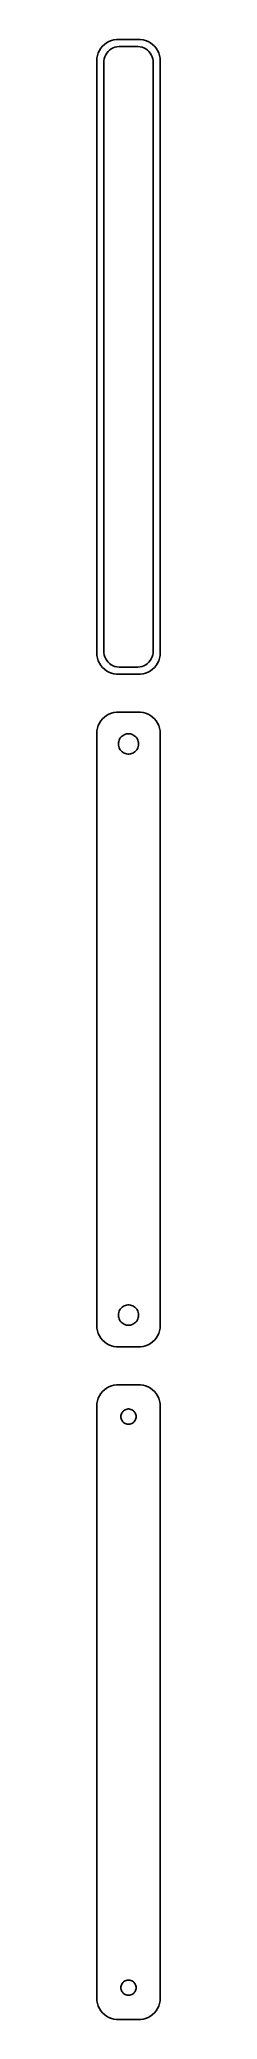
# Model space of a CAD drawing. Header units: metres. Extents: x -8 to 8, y 243 to 711.
import ezdxf

# ---------------------------------------------------------------- set-up
doc = ezdxf.new("R2010")
doc.units = ezdxf.units.M

msp = doc.modelspace()

# ---------------------------------------------------------------- linework, layer by layer
for p, q in [((-7.34291, 707.243), (-7.46057, 706.627)), ((-7.14888, 707.841), (-7.34291, 707.243)), ((-6.88153, 708.409), (-7.14888, 707.841)), ((-6.54507, 708.939), (-6.88153, 708.409)), ((-6.14484, 709.423), (-6.54507, 708.939)), ((-5.68712, 709.853), (-6.14484, 709.423)), ((-5.75096, 706.463), (-5.60068, 706.926)), ((-5.17912, 710.222), (-5.68712, 709.853)), ((-5.60068, 706.926), (-5.3936, 707.366)), ((-5.3936, 707.366), (-5.13301, 707.776)), ((-4.62889, 710.524), (-5.17912, 710.222)), ((-5.13301, 707.776), (-4.82301, 708.151)), ((-4.82301, 708.151), (-4.46851, 708.484)), ((-4.04507, 710.755), (-4.62889, 710.524)), ((-4.46851, 708.484), (-4.07506, 708.77)), ((-4.07506, 708.77), (-3.64888, 709.004)), ((-3.4369, 710.911), (-4.04507, 710.755)), ((-3.64888, 709.004), (-3.1967, 709.183)), ((-2.81395, 710.99), (-3.4369, 710.911)), ((-3.1967, 709.183), (-2.72565, 709.304)), ((2.81395, 710.99), (-2.81395, 710.99)), ((-2.72565, 709.304), (-2.24316, 709.365)), ((-2.24316, 709.365), (2.24316, 709.365)), ((2.24316, 709.365), (2.72565, 709.304)), ((2.72565, 709.304), (3.1967, 709.183)), ((3.4369, 710.911), (2.81395, 710.99)), ((3.1967, 709.183), (3.64888, 709.004)), ((4.04507, 710.755), (3.4369, 710.911)), ((3.64888, 709.004), (4.07506, 708.77)), ((4.62889, 710.524), (4.04507, 710.755)), ((4.07506, 708.77), (4.46851, 708.484)), ((4.46851, 708.484), (4.82301, 708.151)), ((5.17912, 710.222), (4.62889, 710.524)), ((4.82301, 708.151), (5.13301, 707.776)), ((5.13301, 707.776), (5.3936, 707.366)), ((5.68712, 709.853), (5.17912, 710.222)), ((5.3936, 707.366), (5.60068, 706.926)), ((5.60068, 706.926), (5.75096, 706.463)), ((6.14484, 709.423), (5.68712, 709.853)), ((6.54507, 708.939), (6.14484, 709.423)), ((6.88153, 708.409), (6.54507, 708.939)), ((7.14888, 707.841), (6.88153, 708.409)), ((7.34291, 707.243), (7.14888, 707.841)), ((7.46057, 706.627), (7.34291, 707.243)), ((-7.46057, 706.627), (-7.5, 706)), ((-7.5, 706), (-7.5, 566)), ((-5.87262, 705.5), (-5.84209, 705.985)), ((-5.87262, 566.5), (-5.87262, 705.5)), ((-5.84209, 705.985), (-5.75096, 706.463)), ((5.75096, 706.463), (5.84209, 705.985)), ((5.84209, 705.985), (5.87262, 705.5)), ((5.87262, 705.5), (5.87262, 566.5)), ((7.5, 706), (7.46057, 706.627)), ((7.5, 566), (7.5, 706)), ((-5.84209, 566.015), (-5.87262, 566.5)), ((5.87262, 566.5), (5.84209, 566.015)), ((-7.5, 566), (-7.46057, 565.373)), ((-7.46057, 565.373), (-7.34291, 564.757)), ((-7.34291, 564.757), (-7.14888, 564.159)), ((-7.14888, 564.159), (-6.88153, 563.591)), ((-6.88153, 563.591), (-6.54507, 563.061)), ((-6.54507, 563.061), (-6.14484, 562.577)), ((-6.14484, 562.577), (-5.68712, 562.147)), ((-5.75096, 565.537), (-5.84209, 566.015)), ((-5.60068, 565.074), (-5.75096, 565.537)), ((-5.68712, 562.147), (-5.17912, 561.778)), ((-5.3936, 564.634), (-5.60068, 565.074)), ((-5.13301, 564.224), (-5.3936, 564.634)), ((-5.17912, 561.778), (-4.62889, 561.476)), ((-4.82301, 563.849), (-5.13301, 564.224)), ((-4.46851, 563.516), (-4.82301, 563.849)), ((-4.07506, 563.23), (-4.46851, 563.516)), ((-3.64888, 562.996), (-4.07506, 563.23)), ((-3.1967, 562.817), (-3.64888, 562.996)), ((-2.72565, 562.696), (-3.1967, 562.817)), ((-2.24316, 562.635), (-2.72565, 562.696)), ((2.24316, 562.635), (-2.24316, 562.635)), ((2.72565, 562.696), (2.24316, 562.635)), ((3.1967, 562.817), (2.72565, 562.696)), ((3.64888, 562.996), (3.1967, 562.817)), ((4.07506, 563.23), (3.64888, 562.996)), ((4.46851, 563.516), (4.07506, 563.23)), ((4.82301, 563.849), (4.46851, 563.516)), ((4.62889, 561.476), (5.17912, 561.778)), ((5.13301, 564.224), (4.82301, 563.849)), ((5.3936, 564.634), (5.13301, 564.224)), ((5.17912, 561.778), (5.68712, 562.147)), ((5.60068, 565.074), (5.3936, 564.634)), ((5.75096, 565.537), (5.60068, 565.074)), ((5.68712, 562.147), (6.14484, 562.577)), ((5.84209, 566.015), (5.75096, 565.537)), ((6.14484, 562.577), (6.54507, 563.061)), ((6.54507, 563.061), (6.88153, 563.591)), ((6.88153, 563.591), (7.14888, 564.159)), ((7.14888, 564.159), (7.34291, 564.757)), ((7.34291, 564.757), (7.46057, 565.373)), ((7.46057, 565.373), (7.5, 566)), ((-4.62889, 561.476), (-4.04507, 561.245)), ((-4.04507, 561.245), (-3.4369, 561.089)), ((-3.4369, 561.089), (-2.81395, 561.01)), ((-2.81395, 561.01), (2.81395, 561.01)), ((2.81395, 561.01), (3.4369, 561.089)), ((3.4369, 561.089), (4.04507, 561.245)), ((4.04507, 561.245), (4.62889, 561.476)), ((-7.46057, 547.627), (-7.5, 547)), ((-7.34291, 548.243), (-7.46057, 547.627)), ((-7.14888, 548.841), (-7.34291, 548.243)), ((-6.88153, 549.409), (-7.14888, 548.841)), ((-6.54507, 549.939), (-6.88153, 549.409)), ((-6.14484, 550.423), (-6.54507, 549.939)), ((-5.68712, 550.853), (-6.14484, 550.423)), ((-5.17912, 551.222), (-5.68712, 550.853)), ((-4.62889, 551.524), (-5.17912, 551.222)), ((-4.04507, 551.755), (-4.62889, 551.524)), ((-3.4369, 551.911), (-4.04507, 551.755)), ((-2.81395, 551.99), (-3.4369, 551.911)), ((2.81395, 551.99), (-2.81395, 551.99)), ((3.4369, 551.911), (2.81395, 551.99)), ((4.04507, 551.755), (3.4369, 551.911)), ((4.62889, 551.524), (4.04507, 551.755)), ((5.17912, 551.222), (4.62889, 551.524)), ((5.68712, 550.853), (5.17912, 551.222)), ((6.14484, 550.423), (5.68712, 550.853)), ((6.54507, 549.939), (6.14484, 550.423)), ((6.88153, 549.409), (6.54507, 549.939)), ((7.14888, 548.841), (6.88153, 549.409)), ((7.34291, 548.243), (7.14888, 548.841)), ((7.46057, 547.627), (7.34291, 548.243)), ((7.5, 547), (7.46057, 547.627)), ((-7.5, 547), (-7.5, 407)), ((-2.39999, 544.5), (-2.38107, 544.801)), ((-2.38107, 544.199), (-2.39999, 544.5)), ((-2.38107, 544.801), (-2.32458, 545.097)), ((-2.32458, 543.903), (-2.38107, 544.199)), ((-2.32458, 545.097), (-2.23146, 545.383)), ((-2.23146, 543.617), (-2.32458, 543.903)), ((-2.23146, 545.383), (-2.10313, 545.656)), ((-2.10313, 543.344), (-2.23146, 543.617)), ((-2.10313, 545.656), (-1.94164, 545.911)), ((-1.94164, 543.089), (-2.10313, 543.344)), ((-1.94164, 545.911), (-1.74951, 546.143)), ((-1.74951, 542.857), (-1.94164, 543.089)), ((-1.74951, 546.143), (-1.52982, 546.349)), ((-1.52982, 542.651), (-1.74951, 542.857)), ((-1.52982, 546.349), (-1.28598, 546.526)), ((-1.28598, 546.526), (-1.02187, 546.672)), ((-1.02187, 546.672), (-0.741638, 546.783)), ((-0.741638, 546.783), (-0.449707, 546.857)), ((-0.449707, 546.857), (-0.150696, 546.895)), ((-0.150696, 546.895), (0.150696, 546.895)), ((0.150696, 546.895), (0.449707, 546.857)), ((0.449707, 546.857), (0.741638, 546.783)), ((0.741638, 546.783), (1.02187, 546.672)), ((1.02187, 546.672), (1.28598, 546.526)), ((1.28598, 546.526), (1.52982, 546.349)), ((1.52982, 546.349), (1.74951, 546.143)), ((1.74951, 542.857), (1.52982, 542.651)), ((1.74951, 546.143), (1.94164, 545.911)), ((1.94164, 543.089), (1.74951, 542.857)), ((1.94164, 545.911), (2.10313, 545.656)), ((2.10313, 543.344), (1.94164, 543.089)), ((2.10313, 545.656), (2.23146, 545.383)), ((2.23146, 543.617), (2.10313, 543.344)), ((2.23146, 545.383), (2.32458, 545.097)), ((2.32458, 543.903), (2.23146, 543.617)), ((2.32458, 545.097), (2.38107, 544.801)), ((2.38107, 544.199), (2.32458, 543.903)), ((2.38107, 544.801), (2.39999, 544.5)), ((2.39999, 544.5), (2.38107, 544.199)), ((7.5, 407), (7.5, 547)), ((-1.28598, 542.474), (-1.52982, 542.651)), ((-1.02187, 542.328), (-1.28598, 542.474)), ((-0.741638, 542.217), (-1.02187, 542.328)), ((-0.449707, 542.143), (-0.741638, 542.217)), ((-0.150696, 542.105), (-0.449707, 542.143)), ((0.150696, 542.105), (-0.150696, 542.105)), ((0.449707, 542.143), (0.150696, 542.105)), ((0.741638, 542.217), (0.449707, 542.143)), ((1.02187, 542.328), (0.741638, 542.217)), ((1.28598, 542.474), (1.02187, 542.328)), ((1.52982, 542.651), (1.28598, 542.474)), ((-0.741638, 411.783), (-0.449707, 411.857)), ((-0.449707, 411.857), (-0.150696, 411.895)), ((-0.150696, 411.895), (0.150696, 411.895)), ((0.150696, 411.895), (0.449707, 411.857)), ((0.449707, 411.857), (0.741638, 411.783)), ((-2.39999, 409.5), (-2.38107, 409.801)), ((-2.38107, 409.199), (-2.39999, 409.5)), ((-2.38107, 409.801), (-2.32458, 410.097)), ((-2.32458, 408.903), (-2.38107, 409.199)), ((-2.32458, 410.097), (-2.23146, 410.383)), ((-2.23146, 408.617), (-2.32458, 408.903)), ((-2.23146, 410.383), (-2.10313, 410.656)), ((-2.10313, 408.344), (-2.23146, 408.617)), ((-2.10313, 410.656), (-1.94164, 410.911)), ((-1.94164, 408.089), (-2.10313, 408.344)), ((-1.94164, 410.911), (-1.74951, 411.143)), ((-1.74951, 407.857), (-1.94164, 408.089)), ((-1.74951, 411.143), (-1.52982, 411.349)), ((-1.52982, 407.651), (-1.74951, 407.857)), ((-1.52982, 411.349), (-1.28598, 411.526)), ((-1.28598, 407.474), (-1.52982, 407.651)), ((-1.28598, 411.526), (-1.02187, 411.672)), ((-1.02187, 407.328), (-1.28598, 407.474)), ((-1.02187, 411.672), (-0.741638, 411.783)), ((-0.741638, 407.217), (-1.02187, 407.328)), ((-0.449707, 407.143), (-0.741638, 407.217)), ((-0.150696, 407.105), (-0.449707, 407.143)), ((0.449707, 407.143), (0.150696, 407.105)), ((0.741638, 407.217), (0.449707, 407.143)), ((0.741638, 411.783), (1.02187, 411.672)), ((1.02187, 407.328), (0.741638, 407.217)), ((1.02187, 411.672), (1.28598, 411.526)), ((1.28598, 407.474), (1.02187, 407.328)), ((1.28598, 411.526), (1.52982, 411.349)), ((1.52982, 407.651), (1.28598, 407.474)), ((1.52982, 411.349), (1.74951, 411.143)), ((1.74951, 407.857), (1.52982, 407.651)), ((1.74951, 411.143), (1.94164, 410.911)), ((1.94164, 408.089), (1.74951, 407.857)), ((1.94164, 410.911), (2.10313, 410.656)), ((2.10313, 408.344), (1.94164, 408.089)), ((2.10313, 410.656), (2.23146, 410.383)), ((2.23146, 408.617), (2.10313, 408.344)), ((2.23146, 410.383), (2.32458, 410.097)), ((2.32458, 408.903), (2.23146, 408.617)), ((2.32458, 410.097), (2.38107, 409.801)), ((2.38107, 409.199), (2.32458, 408.903)), ((2.38107, 409.801), (2.39999, 409.5)), ((2.39999, 409.5), (2.38107, 409.199)), ((-7.5, 407), (-7.46057, 406.373)), ((-7.46057, 406.373), (-7.34291, 405.757)), ((-7.34291, 405.757), (-7.14888, 405.159)), ((-7.14888, 405.159), (-6.88153, 404.591)), ((-6.88153, 404.591), (-6.54507, 404.061)), ((-6.54507, 404.061), (-6.14484, 403.577)), ((-6.14484, 403.577), (-5.68712, 403.147)), ((-5.68712, 403.147), (-5.17912, 402.778)), ((-5.17912, 402.778), (-4.62889, 402.476)), ((-4.62889, 402.476), (-4.04507, 402.245)), ((0.150696, 407.105), (-0.150696, 407.105)), ((4.04507, 402.245), (4.62889, 402.476)), ((4.62889, 402.476), (5.17912, 402.778)), ((5.17912, 402.778), (5.68712, 403.147)), ((5.68712, 403.147), (6.14484, 403.577)), ((6.14484, 403.577), (6.54507, 404.061)), ((6.54507, 404.061), (6.88153, 404.591)), ((6.88153, 404.591), (7.14888, 405.159)), ((7.14888, 405.159), (7.34291, 405.757)), ((7.34291, 405.757), (7.46057, 406.373)), ((7.46057, 406.373), (7.5, 407)), ((-4.04507, 402.245), (-3.4369, 402.089)), ((-3.4369, 402.089), (-2.81395, 402.01)), ((-2.81395, 402.01), (2.81395, 402.01)), ((2.81395, 402.01), (3.4369, 402.089)), ((3.4369, 402.089), (4.04507, 402.245)), ((-7.46057, 388.627), (-7.5, 388)), ((-7.34291, 389.243), (-7.46057, 388.627)), ((-7.14888, 389.841), (-7.34291, 389.243)), ((-6.88153, 390.409), (-7.14888, 389.841)), ((-6.54507, 390.939), (-6.88153, 390.409)), ((-6.14484, 391.423), (-6.54507, 390.939)), ((-5.68712, 391.853), (-6.14484, 391.423)), ((-5.17912, 392.222), (-5.68712, 391.853)), ((-4.62889, 392.524), (-5.17912, 392.222)), ((-4.04507, 392.755), (-4.62889, 392.524)), ((-3.4369, 392.911), (-4.04507, 392.755)), ((-2.81395, 392.99), (-3.4369, 392.911)), ((2.81395, 392.99), (-2.81395, 392.99)), ((3.4369, 392.911), (2.81395, 392.99)), ((4.04507, 392.755), (3.4369, 392.911)), ((4.62889, 392.524), (4.04507, 392.755)), ((5.17912, 392.222), (4.62889, 392.524)), ((5.68712, 391.853), (5.17912, 392.222)), ((6.14484, 391.423), (5.68712, 391.853)), ((6.54507, 390.939), (6.14484, 391.423)), ((6.88153, 390.409), (6.54507, 390.939)), ((7.14888, 389.841), (6.88153, 390.409)), ((7.34291, 389.243), (7.14888, 389.841)), ((7.46057, 388.627), (7.34291, 389.243)), ((7.5, 388), (7.46057, 388.627)), ((-7.5, 388), (-7.5, 248)), ((-1.79999, 385.5), (-1.7858, 385.726)), ((-1.7858, 385.274), (-1.79999, 385.5)), ((-1.7858, 385.726), (-1.74344, 385.948)), ((-1.74344, 385.052), (-1.7858, 385.274)), ((-1.74344, 385.948), (-1.67358, 386.163)), ((-1.67358, 384.837), (-1.74344, 385.052)), ((-1.67358, 386.163), (-1.57735, 386.367)), ((-1.57735, 384.633), (-1.67358, 384.837)), ((-1.57735, 386.367), (-1.45622, 386.558)), ((-1.45622, 384.442), (-1.57735, 384.633)), ((-1.45622, 386.558), (-1.31213, 386.732)), ((-1.31213, 384.268), (-1.45622, 384.442)), ((-1.31213, 386.732), (-1.14735, 386.887)), ((-1.14735, 384.113), (-1.31213, 384.268)), ((-1.14735, 386.887), (-0.964478, 387.02)), ((-0.964478, 383.98), (-1.14735, 384.113)), ((-0.964478, 387.02), (-0.766388, 387.129)), ((-0.766388, 383.871), (-0.964478, 383.98)), ((-0.766388, 387.129), (-0.556229, 387.212)), ((-0.556229, 383.788), (-0.766388, 383.871)), ((-0.556229, 387.212), (-0.33728, 387.268)), ((-0.33728, 383.732), (-0.556229, 383.788)), ((-0.33728, 387.268), (-0.113022, 387.296)), ((-0.113022, 387.296), (0.113022, 387.296)), ((0.113022, 387.296), (0.33728, 387.268)), ((0.33728, 387.268), (0.556229, 387.212)), ((0.556229, 383.788), (0.33728, 383.732)), ((0.556229, 387.212), (0.766388, 387.129)), ((0.766388, 383.871), (0.556229, 383.788)), ((0.766388, 387.129), (0.964478, 387.02)), ((0.964478, 383.98), (0.766388, 383.871)), ((0.964478, 387.02), (1.14735, 386.887)), ((1.14735, 384.113), (0.964478, 383.98)), ((1.14735, 386.887), (1.31213, 386.732)), ((1.31213, 384.268), (1.14735, 384.113)), ((1.31213, 386.732), (1.45622, 386.558)), ((1.45622, 384.442), (1.31213, 384.268)), ((1.45622, 386.558), (1.57735, 386.367)), ((1.57735, 384.633), (1.45622, 384.442)), ((1.57735, 386.367), (1.67358, 386.163)), ((1.67358, 384.837), (1.57735, 384.633)), ((1.67358, 386.163), (1.74344, 385.948)), ((1.74344, 385.052), (1.67358, 384.837)), ((1.74344, 385.948), (1.7858, 385.726)), ((1.7858, 385.274), (1.74344, 385.052)), ((1.7858, 385.726), (1.79999, 385.5)), ((1.79999, 385.5), (1.7858, 385.274)), ((7.5, 248), (7.5, 388)), ((-0.113022, 383.704), (-0.33728, 383.732)), ((0.113022, 383.704), (-0.113022, 383.704)), ((0.33728, 383.732), (0.113022, 383.704)), ((-1.79999, 250.5), (-1.7858, 250.726)), ((-1.7858, 250.274), (-1.79999, 250.5)), ((-1.7858, 250.726), (-1.74344, 250.948)), ((-1.74344, 250.052), (-1.7858, 250.274)), ((-1.74344, 250.948), (-1.67358, 251.163)), ((-1.67358, 249.837), (-1.74344, 250.052)), ((-1.67358, 251.163), (-1.57735, 251.367)), ((-1.57735, 249.633), (-1.67358, 249.837)), ((-1.57735, 251.367), (-1.45622, 251.558)), ((-1.45622, 249.442), (-1.57735, 249.633)), ((-1.45622, 251.558), (-1.31213, 251.732)), ((-1.31213, 249.268), (-1.45622, 249.442)), ((-1.31213, 251.732), (-1.14735, 251.887)), ((-1.14735, 249.113), (-1.31213, 249.268)), ((-1.14735, 251.887), (-0.964478, 252.02)), ((-0.964478, 248.98), (-1.14735, 249.113)), ((-0.964478, 252.02), (-0.766388, 252.129)), ((-0.766388, 248.871), (-0.964478, 248.98)), ((-0.766388, 252.129), (-0.556229, 252.212)), ((-0.556229, 248.788), (-0.766388, 248.871)), ((-0.556229, 252.212), (-0.33728, 252.268)), ((-0.33728, 248.732), (-0.556229, 248.788)), ((-0.33728, 252.268), (-0.113022, 252.296)), ((-0.113022, 248.704), (-0.33728, 248.732)), ((-0.113022, 252.296), (0.113022, 252.296)), ((0.113022, 248.704), (-0.113022, 248.704)), ((0.113022, 252.296), (0.33728, 252.268)), ((0.33728, 248.732), (0.113022, 248.704)), ((0.33728, 252.268), (0.556229, 252.212)), ((0.556229, 248.788), (0.33728, 248.732)), ((0.556229, 252.212), (0.766388, 252.129)), ((0.766388, 248.871), (0.556229, 248.788)), ((0.766388, 252.129), (0.964478, 252.02)), ((0.964478, 248.98), (0.766388, 248.871)), ((0.964478, 252.02), (1.14735, 251.887)), ((1.14735, 249.113), (0.964478, 248.98)), ((1.14735, 251.887), (1.31213, 251.732)), ((1.31213, 249.268), (1.14735, 249.113)), ((1.31213, 251.732), (1.45622, 251.558)), ((1.45622, 249.442), (1.31213, 249.268)), ((1.45622, 251.558), (1.57735, 251.367)), ((1.57735, 249.633), (1.45622, 249.442)), ((1.57735, 251.367), (1.67358, 251.163)), ((1.67358, 249.837), (1.57735, 249.633)), ((1.67358, 251.163), (1.74344, 250.948)), ((1.74344, 250.052), (1.67358, 249.837)), ((1.74344, 250.948), (1.7858, 250.726)), ((1.7858, 250.274), (1.74344, 250.052)), ((1.7858, 250.726), (1.79999, 250.5)), ((1.79999, 250.5), (1.7858, 250.274)), ((-7.5, 248), (-7.46057, 247.373)), ((-7.46057, 247.373), (-7.34291, 246.757)), ((-7.34291, 246.757), (-7.14888, 246.159)), ((-7.14888, 246.159), (-6.88153, 245.591)), ((-6.88153, 245.591), (-6.54507, 245.061)), ((-6.54507, 245.061), (-6.14484, 244.577)), ((-6.14484, 244.577), (-5.68712, 244.147)), ((-5.68712, 244.147), (-5.17912, 243.778)), ((-5.17912, 243.778), (-4.62889, 243.476)), ((-4.62889, 243.476), (-4.04507, 243.245)), ((4.04507, 243.245), (4.62889, 243.476)), ((4.62889, 243.476), (5.17912, 243.778)), ((5.17912, 243.778), (5.68712, 244.147)), ((5.68712, 244.147), (6.14484, 244.577)), ((6.14484, 244.577), (6.54507, 245.061)), ((6.54507, 245.061), (6.88153, 245.591)), ((6.88153, 245.591), (7.14888, 246.159)), ((7.14888, 246.159), (7.34291, 246.757)), ((7.34291, 246.757), (7.46057, 247.373)), ((7.46057, 247.373), (7.5, 248)), ((-4.04507, 243.245), (-3.4369, 243.089)), ((-3.4369, 243.089), (-2.81395, 243.01)), ((-2.81395, 243.01), (2.81395, 243.01)), ((2.81395, 243.01), (3.4369, 243.089)), ((3.4369, 243.089), (4.04507, 243.245))]:
    msp.add_line(p, q)

doc.saveas('drawing.dxf')
